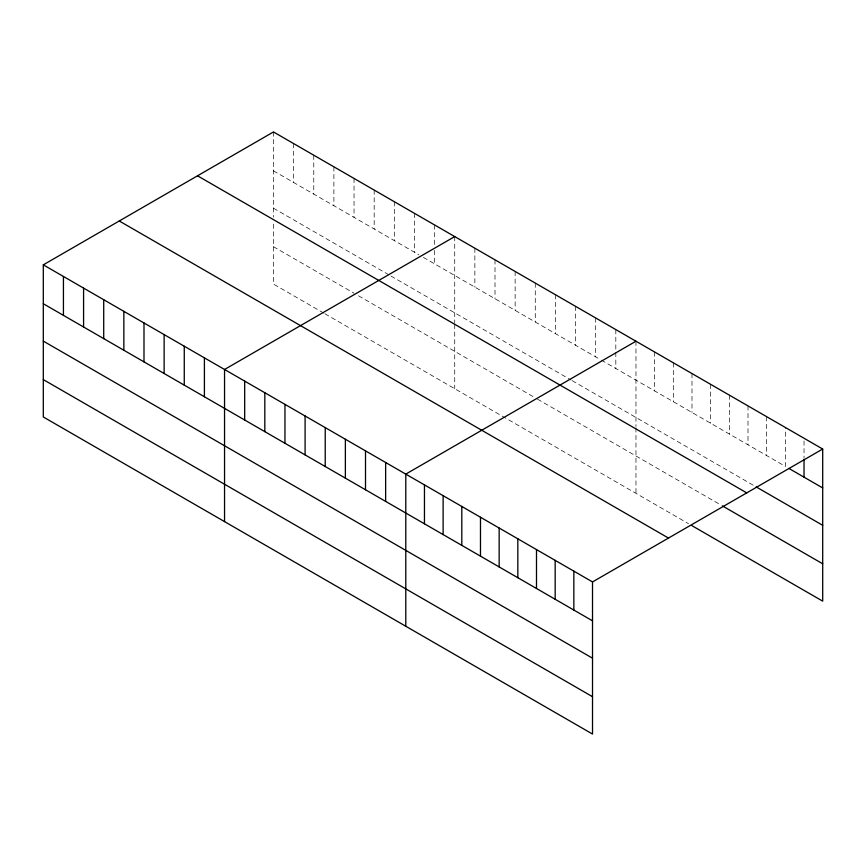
<?xml version="1.0" encoding="UTF-8"?>
<svg xmlns="http://www.w3.org/2000/svg" width="866" height="866" viewBox="0 0 866 866"><rect width="100%" height="100%" fill="white"/><g stroke="black" fill="none" stroke-linecap="round" stroke-linejoin="round"><path stroke-width="0.65" stroke-dasharray="4.33 3.25" d="M273.483 131.946L273.483 217.193M273.483 170.851L418.928 254.821M423.398 257.397L600.17 359.455M601.285 360.104L785.354 466.373L785.354 427.468M273.483 208.208L389.841 275.388M390.956 276.038L571.073 380.022M572.199 380.672L755.011 486.216M273.483 246.713L354.032 293.217M358.513 295.804L535.275 397.851M537.515 399.15L721.162 505.17M323.83 313.135L273.483 284.07L273.483 222.324M324.945 313.784L688.481 523.67M804.027 440.935L804.027 458.374M766.681 416.687L766.681 455.592M748.008 405.905L748.008 444.81M729.334 395.123L729.334 434.028M710.661 384.342L710.661 423.247M691.988 373.571L691.988 412.465M673.315 362.789L673.315 401.683M654.642 352.007L654.642 390.912M635.969 341.226L635.969 426.473M635.969 427.761L635.969 493.349M615.823 329.6L615.823 351.066M615.823 352.397L615.823 368.505M595.689 317.974L595.689 356.879M575.554 306.348L575.554 345.242M555.409 294.721L555.409 333.616M535.275 283.085L535.275 321.99M515.14 271.459L515.14 310.364M495.006 259.832L495.006 298.738M474.86 248.206L474.86 287.111M454.726 236.58L454.726 323.115M454.726 324.404L454.726 388.715M434.591 224.954L434.591 245.078M434.591 250.447L434.591 263.859M414.446 213.328L414.446 252.233M394.311 201.702L394.311 240.607M374.177 190.076L374.177 228.981M354.032 178.45L354.032 217.355M333.897 166.824L333.897 205.729M313.763 155.198L313.763 194.103M293.617 143.572L293.617 182.477"/><path stroke-width="1.3" d="M43.3 264.844L592.517 581.93L592.517 734.054L43.3 416.968L43.3 264.844L273.483 131.946L822.7 449.032L822.7 601.156L691.988 525.694M454.726 236.58L224.543 369.479L224.543 521.603M635.969 341.226L405.786 474.113L405.786 626.248M592.517 581.93L822.7 449.032M788.85 468.398L822.7 487.937M756.18 486.898L822.7 525.305M197.524 175.798L746.741 492.884M722.331 505.852L822.7 563.798M119.259 220.982L668.476 538.067M43.3 303.739L592.517 620.835M43.3 341.107L592.517 658.192M43.3 379.6L592.517 696.686M804.027 459.716L804.027 477.155M573.844 571.149L573.844 610.054M555.171 560.367L555.171 599.272M536.498 549.585L536.498 588.49M517.825 538.804L517.825 577.709M499.152 528.022L499.152 566.927M480.478 517.24L480.478 556.145M461.805 506.458L461.805 545.364M443.132 495.677L443.132 534.582M424.459 484.895L424.459 523.8M385.641 462.487L385.641 501.392M365.506 450.861L365.506 489.766M345.372 439.235L345.372 478.14M325.226 427.609L325.226 466.514M305.092 415.983L305.092 454.888M284.957 404.357L284.957 443.262M264.823 392.731L264.823 431.636M244.677 381.105L244.677 420.01M204.408 357.853L204.408 396.758M184.263 346.227L184.263 385.132M164.129 334.601L164.129 373.506M143.994 322.975L143.994 361.88M123.849 311.349L123.849 350.254M103.714 299.723L103.714 338.628M83.58 288.097L83.58 327.002M63.434 276.471L63.434 315.376"/></g></svg>
